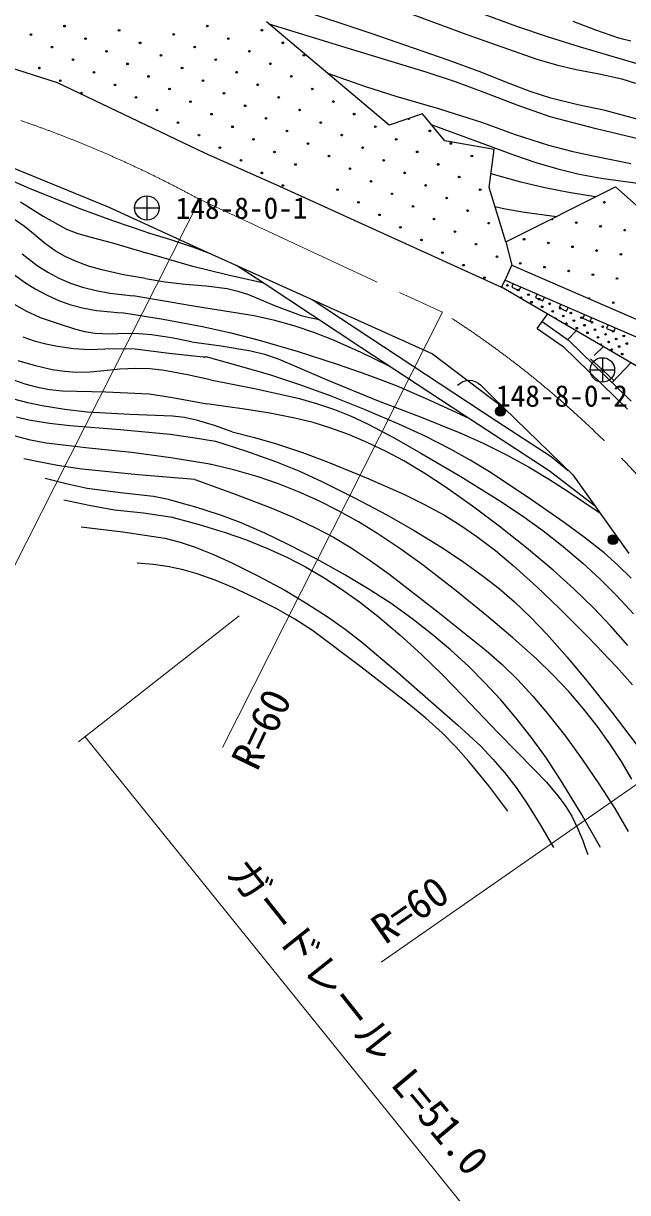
# Model space of a CAD drawing. Units: millimetres, scale not verified. Extents: x 40000 to 680000, y 20000 to 380000.
# Drawn here: x 79112 to 116134, y 244628 to 316304 of the extents above; entities that cross this region are included whole.
import ezdxf
from ezdxf.enums import TextEntityAlignment as Align

# ---------------------------------------------------------------- set-up
doc = ezdxf.new("R2010")
doc.units = ezdxf.units.MM
doc.header["$LTSCALE"] = 1000
doc.linetypes.add('CHAIN', pattern=[18.5, 12, -1.5, 3.5, -1.5])
for name, color, linetype, lineweight in [('M-BGD', 7, 'Continuous', 25), ('M-BMK', 2, 'CHAIN', 13), ('M-BMK-SRVR', 3, 'Continuous', 25), ('M-STR-HTXT', 7, 'Continuous', 13)]:
    doc.layers.add(name, color=color, linetype=linetype, lineweight=lineweight)
doc.styles.add('ＭＳ ゴシック', font='')
doc.styles.get('ＭＳ ゴシック').set_extended_font_data('MS Gothic')

msp = doc.modelspace()

# ---------------------------------------------------------------- linework, layer by layer
at = {"layer": 'M-BGD'}
for p, q in [((100418, 315683), (95679, 317259)), ((102031, 317197), (106289, 315624)), ((109338, 316118), (107183, 316918)), ((101520, 310056), (94002, 316399)), ((99088, 314735), (94164, 316262)), ((111286, 315454), (109338, 316118)), ((112768, 316450), (114162, 315907)), ((105131, 314059), (100418, 315683)), ((106289, 315624), (110579, 314104)), ((113241, 314850), (111286, 315454)), ((114162, 315907), (115574, 315422)), ((115574, 315422), (116330, 315228)), ((103788, 313319), (99088, 314735)), ((117556, 313571), (113241, 314850)), ((107045, 313358), (105131, 314059)), ((110579, 314104), (111769, 313760)), ((78230, 313623), (81181, 312680)), ((97737, 313247), (100069, 312432)), ((105581, 312721), (103788, 313319)), ((108930, 312603), (107045, 313358)), ((111769, 313760), (112984, 313472)), ((112984, 313472), (114395, 313220)), ((81181, 312680), (90206, 308375)), ((107346, 312069), (105581, 312721)), ((110172, 312133), (108930, 312603)), ((114395, 313220), (115788, 312911)), ((115788, 312911), (116614, 312639)), ((100069, 312432), (101935, 311844)), ((101935, 311844), (104599, 311062)), ((109365, 311295), (107346, 312069)), ((111422, 311724), (110172, 312133)), ((111391, 310583), (109365, 311295)), ((113077, 311310), (111422, 311724)), ((114751, 310954), (113077, 311310)), ((103559, 310752), (101520, 310056)), ((104941, 309105), (103559, 310752)), ((104599, 311062), (107246, 310221)), ((114205, 309840), (111391, 310583)), ((117531, 310216), (114751, 310954)), ((104104, 310102), (109197, 308217)), ((107246, 310221), (109251, 309501)), ((117028, 309158), (114205, 309840)), ((107960, 308579), (104941, 309105)), ((109251, 309501), (111281, 308836)), ((90206, 308375), (94852, 306308)), ((107656, 306234), (107960, 308579)), ((109197, 308217), (110512, 307775)), ((111281, 308836), (112699, 308470)), ((112699, 308470), (114134, 308161)), ((76675, 308186), (84313, 305063)), ((110512, 307775), (111853, 307387)), ((114134, 308161), (116332, 307724)), ((79496, 306191), (76474, 307483)), ((109601, 306571), (107767, 307089)), ((111853, 307387), (113173, 307070)), ((113173, 307070), (114517, 306810)), ((114517, 306810), (116901, 306482)), ((82533, 304954), (79496, 306191)), ((94852, 306308), (108401, 300131)), ((108679, 302908), (107656, 306234)), ((108679, 302908), (115392, 306293)), ((111059, 306222), (109601, 306571)), ((112523, 305933), (111059, 306222)), ((115392, 306293), (118147, 303816)), ((78931, 305356), (80331, 304494)), ((114177, 305680), (112523, 305933)), ((84585, 304195), (82533, 304954)), ((84313, 305063), (89999, 302447)), ((108012, 305077), (108521, 304961)), ((108521, 304961), (109820, 304728)), ((109820, 304728), (111783, 304473)), ((79174, 303851), (78579, 304258)), ((80331, 304494), (81759, 303686)), ((86644, 303498), (84585, 304195)), ((79731, 303396), (79174, 303851)), ((80379, 302853), (79731, 303396)), ((81759, 303686), (82456, 303425)), ((82456, 303425), (83187, 303217)), ((83187, 303217), (84643, 302838)), ((86644, 303498), (88071, 303079)), ((81053, 302367), (80379, 302853)), ((84643, 302838), (86075, 302403)), ((88071, 303079), (89481, 302602)), ((89481, 302602), (90546, 302200)), ((108679, 302908), (109035, 301487)), ((79031, 302175), (79961, 301452)), ((81670, 302014), (81053, 302367)), ((82307, 301719), (81670, 302014)), ((86075, 302403), (86303, 302331)), ((86303, 302331), (86531, 302258)), ((88016, 301824), (86531, 302258)), ((89496, 301409), (88016, 301824)), ((89999, 302447), (104170, 296041)), ((79961, 301452), (80609, 301044)), ((80609, 301044), (81287, 300688)), ((83108, 301423), (82307, 301719)), ((83915, 301189), (83108, 301423)), ((85250, 300897), (83915, 301189)), ((91665, 300866), (89496, 301409)), ((93867, 300366), (92170, 301466)), ((108637, 300570), (109035, 301487)), ((109035, 301487), (120885, 296338)), ((78573, 300900), (79181, 300446)), ((79181, 300446), (79832, 300035)), ((81287, 300688), (81999, 300383)), ((81999, 300383), (82730, 300134)), ((86589, 300666), (85250, 300897)), ((86589, 300666), (87797, 300460)), ((87797, 300460), (89018, 300312)), ((93841, 300382), (91665, 300866)), ((99793, 296428), (93867, 300366)), ((108401, 300131), (108637, 300570)), ((108637, 300570), (120237, 295529)), ((109132, 300355), (109033, 300126)), ((79832, 300035), (80565, 299641)), ((80565, 299641), (81334, 299296)), ((82730, 300134), (83564, 299925)), ((83564, 299925), (84410, 299775)), ((84410, 299775), (85115, 299680)), ((85115, 299680), (85832, 299597)), ((89018, 300312), (90310, 300208)), ((90310, 300208), (91595, 300044)), ((91595, 300044), (92252, 299894)), ((92252, 299894), (92904, 299682)), ((92904, 299682), (94506, 299011)), ((118001, 294521), (108401, 300131)), ((109033, 300126), (109491, 299926)), ((109491, 299926), (109591, 300156)), ((110583, 299725), (110483, 299495)), ((79290, 298668), (78460, 299125)), ((81334, 299296), (82022, 299049)), ((82022, 299049), (82734, 298858)), ((89541, 298973), (85832, 299597)), ((93261, 298368), (89541, 298973)), ((94506, 299011), (96126, 298399)), ((96799, 299373), (108117, 291921)), ((110483, 299495), (110941, 299296)), ((110941, 299296), (111041, 299525)), ((112033, 299095), (111933, 298865)), ((112392, 298666), (112491, 298895)), ((80151, 298264), (79290, 298668)), ((81205, 297914), (80151, 298264)), ((82734, 298858), (83596, 298709)), ((83596, 298709), (84470, 298619)), ((84470, 298619), (84859, 298590)), ((84859, 298590), (85259, 298563)), ((85259, 298563), (87680, 298176)), ((87680, 298176), (90088, 297731)), ((94521, 298083), (93261, 298368)), ((96126, 298399), (96638, 298273)), ((96638, 298273), (97156, 298180)), ((110598, 297598), (111217, 298485)), ((111933, 298865), (112392, 298666)), ((113483, 298464), (113383, 298235)), ((113383, 298235), (113842, 298036)), ((113842, 298036), (113941, 298265)), ((82263, 297560), (81205, 297914)), ((82880, 297395), (82263, 297560)), ((90088, 297731), (91822, 297340)), ((95756, 297741), (94521, 298083)), ((96904, 297360), (95756, 297741)), ((110598, 297598), (112183, 296492)), ((110896, 298025), (112515, 296894)), ((114933, 297834), (114833, 297605)), ((114833, 297605), (115292, 297406)), ((115292, 297406), (115391, 297635)), ((79075, 297091), (79764, 296844)), ((79764, 296844), (80477, 296651)), ((83496, 297292), (82880, 297395)), ((84428, 297258), (83496, 297292)), ((85370, 297285), (84428, 297258)), ((86170, 297281), (85370, 297285)), ((86956, 297218), (86170, 297281)), ((88192, 297026), (86956, 297218)), ((89421, 296774), (88192, 297026)), ((89421, 296774), (91227, 296537)), ((91822, 297340), (93552, 296887)), ((93552, 296887), (95952, 296184)), ((98020, 296927), (96904, 297360)), ((99762, 296152), (98020, 296927)), ((112984, 297453), (112476, 296922)), ((112515, 296894), (116357, 293154)), ((80477, 296651), (81199, 296516)), ((81199, 296516), (82183, 296382)), ((82183, 296382), (83178, 296307)), ((83178, 296307), (84574, 296364)), ((84574, 296364), (85967, 296361)), ((85967, 296361), (88039, 296085)), ((88039, 296085), (90123, 295869)), ((91227, 296537), (93039, 296237)), ((93039, 296237), (93885, 296019)), ((95952, 296184), (98345, 295421)), ((101483, 295320), (99762, 296152)), ((106045, 292328), (99793, 296428)), ((104170, 296041), (108554, 292743)), ((112183, 296492), (116126, 292653)), ((114640, 296485), (114087, 295944)), ((79846, 295317), (78800, 295628)), ((80877, 295072), (79846, 295317)), ((90123, 295869), (90213, 295862)), ((90213, 295862), (90302, 295855)), ((92268, 295320), (90302, 295855)), ((94212, 294750), (92268, 295320)), ((93885, 296019), (94716, 295742)), ((94716, 295742), (97773, 294427)), ((98345, 295421), (100158, 294788)), ((113861, 295746), (114590, 295061)), ((116334, 295496), (115184, 294295)), ((81628, 294958), (80877, 295072)), ((82371, 294906), (81628, 294958)), ((83205, 294926), (82371, 294906)), ((84041, 295006), (83205, 294926)), ((85025, 295112), (84041, 295006)), ((85998, 295157), (85025, 295112)), ((86871, 295119), (85998, 295157)), ((87743, 295022), (86871, 295119)), ((89167, 294769), (87743, 295022)), ((90580, 294456), (89167, 294769)), ((96044, 294147), (94212, 294750)), ((100158, 294788), (101948, 294099)), ((114590, 295061), (115319, 294386)), ((78498, 294463), (79192, 294211)), ((79192, 294211), (79902, 294017)), ((79902, 294017), (80709, 293866)), ((90580, 294456), (93265, 293918)), ((93265, 293918), (95943, 293320)), ((97858, 293486), (96044, 294147)), ((97773, 294427), (100846, 293171)), ((101948, 294099), (104051, 293194)), ((105707, 294120), (105851, 294238)), ((105851, 294238), (106037, 294343)), ((106037, 294343), (106255, 294410)), ((106255, 294410), (106428, 294423)), ((106428, 294423), (106633, 294404)), ((106633, 294404), (106829, 294340)), ((106829, 294340), (106985, 294250)), ((106985, 294250), (107121, 294138)), ((107121, 294138), (107837, 293440)), ((79391, 293039), (78535, 293274)), ((80709, 293866), (81517, 293775)), ((81517, 293775), (84166, 293711)), ((84166, 293711), (86812, 293587)), ((86812, 293587), (88255, 293380)), ((88255, 293380), (89704, 293110)), ((95943, 293320), (97070, 293009)), ((100006, 292633), (97858, 293486)), ((100846, 293171), (103385, 292207)), ((104051, 293194), (106140, 292230)), ((107837, 293440), (108554, 292743)), ((80265, 292862), (79391, 293039)), ((81657, 292640), (80265, 292862)), ((83028, 292481), (81657, 292640)), ((85629, 292327), (83028, 292481)), ((89704, 293110), (90020, 293048)), ((90020, 293048), (90345, 292983)), ((91504, 292815), (90345, 292983)), ((92663, 292650), (91504, 292815)), ((94215, 292408), (92663, 292650)), ((97070, 293009), (98176, 292643)), ((98176, 292643), (99192, 292234)), ((102122, 291728), (100006, 292633)), ((108554, 292743), (112770, 288634)), ((78685, 292184), (79454, 292005)), ((79454, 292005), (80703, 291803)), ((80703, 291803), (81962, 291661)), ((88249, 292233), (85629, 292327)), ((88989, 292137), (88249, 292233)), ((89717, 291982), (88989, 292137)), ((90815, 291651), (89717, 291982)), ((95746, 292110), (94215, 292408)), ((96860, 291829), (95746, 292110)), ((97949, 291493), (96860, 291829)), ((99192, 292234), (100195, 291765)), ((100195, 291765), (101839, 290890)), ((103720, 290990), (102122, 291728)), ((103385, 292207), (105915, 291183)), ((111335, 288867), (106045, 292328)), ((106140, 292230), (106230, 292188)), ((106230, 292188), (106330, 292141)), ((108117, 291921), (111444, 289748)), ((81962, 291661), (85039, 291417)), ((85039, 291417), (88105, 291114)), ((88105, 291114), (89490, 290917)), ((91903, 291261), (90815, 291651)), ((91903, 291261), (93269, 290926)), ((99097, 291074), (97949, 291493)), ((100223, 290598), (99097, 291074)), ((105915, 291183), (107329, 290549)), ((79557, 290752), (78609, 290999)), ((80504, 290567), (79557, 290752)), ((83122, 290256), (80504, 290567)), ((89490, 290917), (90884, 290701)), ((90884, 290701), (92730, 290107)), ((93269, 290926), (94621, 290533)), ((94621, 290533), (96210, 289995)), ((101343, 290062), (100223, 290598)), ((101839, 290890), (103469, 289955)), ((105290, 290198), (103720, 290990)), ((107329, 290549), (108719, 289859)), ((79443, 289547), (79149, 289608)), ((85734, 290007), (83122, 290256)), ((88136, 289674), (85734, 290007)), ((90533, 289281), (88136, 289674)), ((92730, 290107), (94555, 289457)), ((96210, 289995), (97783, 289399)), ((102424, 289478), (101343, 290062)), ((103469, 289955), (105911, 288522)), ((106496, 289531), (105290, 290198)), ((108719, 289859), (110054, 289130)), ((111444, 289748), (112502, 288895)), ((79727, 289489), (79443, 289547)), ((81210, 289204), (79727, 289489)), ((82690, 288982), (81210, 289204)), ((86149, 288628), (82690, 288982)), ((90591, 289268), (90533, 289281)), ((90640, 289256), (90591, 289268)), ((92076, 288907), (90640, 289256)), ((93489, 288501), (92076, 288907)), ((94555, 289457), (95986, 288867)), ((95986, 288867), (97395, 288221)), ((97783, 289399), (100130, 288436)), ((103708, 288708), (102424, 289478)), ((107669, 288813), (106496, 289531)), ((110054, 289130), (111358, 288348)), ((114150, 286702), (111335, 288867)), ((81734, 288081), (80452, 288403)), ((89615, 288334), (86149, 288628)), ((89615, 288334), (91930, 287514)), ((94741, 288073), (93489, 288501)), ((97395, 288221), (99400, 287221)), ((100130, 288436), (102460, 287416)), ((104953, 287892), (103708, 288708)), ((105911, 288522), (108315, 287042)), ((109977, 287286), (107669, 288813)), ((111358, 288348), (112498, 287608)), ((112770, 288634), (116209, 283804)), ((83023, 287799), (81734, 288081)), ((85052, 287524), (83023, 287799)), ((87088, 287310), (85052, 287524)), ((91930, 287514), (94236, 286632)), ((95964, 287591), (94741, 288073)), ((97210, 287034), (95964, 287591)), ((106629, 286707), (104953, 287892)), ((112498, 287608), (114436, 286294)), ((81597, 287089), (83133, 286761)), ((83133, 286761), (84688, 286491)), ((88010, 287109), (87088, 287310)), ((88912, 286851), (88010, 287109)), ((89525, 286681), (88912, 286851)), ((98421, 286427), (97210, 287034)), ((99400, 287221), (101374, 286170)), ((102460, 287416), (103699, 286814)), ((103699, 286814), (104908, 286160)), ((108264, 285476), (106629, 286707)), ((108315, 287042), (109642, 286152)), ((112253, 285710), (109977, 287286)), ((84688, 286491), (86467, 286292)), ((86467, 286292), (88230, 286033)), ((88230, 286033), (88250, 286030)), ((88250, 286030), (88279, 286025)), ((88279, 286024), (89884, 285594)), ((90127, 286506), (89525, 286681)), ((91303, 286122), (90127, 286506)), ((92451, 285683), (91303, 286122)), ((94236, 286632), (95636, 286037)), ((95636, 286037), (97011, 285387)), ((99646, 285744), (98421, 286427)), ((101374, 286170), (103049, 285216)), ((104908, 286160), (105921, 285530)), ((109642, 286152), (110936, 285212)), ((82649, 285441), (85215, 285129)), ((89884, 285594), (91482, 285103)), ((93910, 285048), (92451, 285683)), ((97011, 285387), (98115, 284803)), ((100837, 285012), (99646, 285744)), ((105921, 285530), (106901, 284849)), ((109937, 284151), (108264, 285476)), ((113494, 284794), (112253, 285710)), ((85215, 285129), (87769, 284757)), ((87769, 284757), (88711, 284508)), ((91482, 285103), (92786, 284640)), ((92786, 284640), (94077, 284116)), ((95338, 284362), (93910, 285048)), ((98115, 284803), (99195, 284163)), ((102245, 284065), (100837, 285012)), ((103049, 285216), (104695, 284210)), ((106901, 284849), (108032, 283984)), ((110936, 285212), (112181, 284241)), ((114688, 283839), (113494, 284794)), ((88711, 284508), (89640, 284200)), ((89640, 284200), (90768, 283753)), ((94077, 284116), (95251, 283577)), ((97091, 283458), (95338, 284362)), ((99195, 284163), (100363, 283382)), ((103619, 283068), (102245, 284065)), ((104695, 284210), (106021, 283332)), ((108032, 283984), (109129, 283068)), ((111567, 282783), (109937, 284151)), ((112181, 284241), (113388, 283222)), ((115542, 283089), (114688, 283839)), ((87077, 283127), (86089, 283211)), ((88046, 282997), (87077, 283127)), ((90768, 283753), (91887, 283245)), ((91887, 283245), (93518, 282426)), ((95251, 283577), (96397, 282985)), ((98815, 282502), (97091, 283458)), ((100363, 283382), (101498, 282551)), ((106021, 283332), (107312, 282405)), ((113388, 283222), (114438, 282254)), ((88911, 282810), (88046, 282997)), ((89755, 282566), (88911, 282810)), ((90869, 282168), (89755, 282566)), ((93518, 282426), (95122, 281552)), ((96397, 282985), (97485, 282352)), ((100246, 281642), (98815, 282502)), ((101498, 282551), (104500, 280229)), ((105633, 281515), (103619, 283068)), ((107312, 282405), (108270, 281653)), ((109129, 283068), (110560, 281777)), ((112830, 281650), (111567, 282783)), ((116355, 282295), (115542, 283089)), ((91955, 281715), (90869, 282168)), ((93297, 281097), (91955, 281715)), ((97485, 282352), (98541, 281669)), ((110560, 281777), (111962, 280431)), ((114438, 282254), (115454, 281235)), ((94609, 280428), (93297, 281097)), ((95122, 281552), (96473, 280750)), ((98541, 281669), (99703, 280838)), ((101639, 280737), (100246, 281642)), ((107614, 279911), (105633, 281515)), ((108270, 281653), (109197, 280850)), ((114045, 280479), (112830, 281650)), ((115454, 281235), (116490, 280110)), ((95738, 279787), (94609, 280428)), ((96473, 280750), (97789, 279899)), ((99703, 280838), (100832, 279957)), ((102908, 279825), (101639, 280737)), ((109197, 280850), (110205, 279885)), ((111962, 280431), (113738, 278658)), ((115114, 279343), (114045, 280479)), ((96835, 279094), (95738, 279787)), ((97789, 279899), (98825, 279169)), ((100832, 279957), (102180, 278817)), ((104140, 278865), (102908, 279825)), ((104500, 280229), (107462, 277861)), ((109110, 278644), (107614, 279911)), ((110205, 279885), (111179, 278869)), ((99796, 276857), (96835, 279094)), ((98825, 279169), (99825, 278391)), ((105280, 277902), (104140, 278865)), ((111179, 278869), (112426, 277459)), ((116138, 278167), (115114, 279343)), ((99825, 278391), (102046, 276521)), ((102180, 278817), (103498, 277625)), ((110557, 277340), (109110, 278644)), ((113738, 278658), (115460, 276854)), ((103498, 277625), (104800, 276363)), ((106380, 276896), (105280, 277902)), ((107462, 277861), (108441, 276995)), ((112426, 277459), (113632, 276007)), ((102722, 274569), (99796, 276857)), ((107394, 275887), (106380, 276896)), ((108441, 276995), (109379, 276086)), ((111567, 276358), (110557, 277340)), ((115460, 276854), (116428, 275766)), ((102046, 276521), (104244, 274592)), ((104800, 276363), (106059, 275059)), ((109379, 276086), (110328, 275059)), ((112529, 275338), (111567, 276358)), ((113632, 276007), (115175, 274073)), ((108358, 274844), (107394, 275887)), ((113434, 274288), (112529, 275338)), ((103769, 273705), (102722, 274569)), ((104244, 274592), (105710, 273310)), ((106059, 275059), (108194, 272810)), ((109316, 273714), (108358, 274844)), ((110328, 275059), (111234, 273991)), ((111234, 273991), (112320, 272601)), ((114293, 273200), (113434, 274288)), ((115175, 274073), (116662, 272113)), ((104767, 272804), (103769, 273705)), ((105710, 273310), (107132, 271987)), ((110228, 272546), (109316, 273714)), ((115054, 272140), (114293, 273200)), ((105606, 271954), (104767, 272804)), ((108194, 272810), (110405, 270570)), ((111157, 271254), (110228, 272546)), ((112320, 272601), (113365, 271166)), ((106402, 271062), (105606, 271954)), ((107132, 271987), (107886, 271207)), ((115758, 271056), (115054, 272140)), ((107624, 269555), (106402, 271062)), ((107886, 271207), (108601, 270381)), ((112030, 269936), (111157, 271254)), ((113365, 271166), (114381, 269682)), ((116393, 269966), (115758, 271056)), ((108601, 270381), (109300, 269463)), ((110405, 270570), (111159, 269782)), ((108803, 268004), (107624, 269555)), ((111159, 269782), (111863, 268960)), ((113281, 267879), (112030, 269936)), ((114381, 269682), (115345, 268167)), ((109300, 269463), (109957, 268499)), ((111863, 268960), (112311, 268352)), ((109957, 268499), (110789, 267162)), ((112311, 268352), (112707, 267713)), ((115345, 268167), (116164, 266761)), ((112707, 267713), (113071, 266978)), ((114481, 265791), (113281, 267879)), ((110789, 267162), (111594, 265791)), ((113071, 266978), (113384, 266212)), ((113384, 266212), (113541, 265788)), ((113541, 265788), (113697, 265353))]:
    msp.add_line(p, q, dxfattribs=at)
for centre, radius in [((81632, 316136), 50), ((90378, 316140), 50), ((79574, 315621), 50), ((82918, 315365), 50), ((84976, 315880), 50), ((88321, 315625), 50), ((91665, 315369), 50), ((93723, 315884), 50), ((80861, 314850), 50), ((86263, 315109), 50), ((89607, 314853), 50), ((95009, 315113), 50), ((82147, 314079), 50), ((84205, 314594), 50), ((87549, 314338), 50), ((90894, 314082), 50), ((92951, 314597), 50), ((96296, 314342), 50), ((80089, 313563), 50), ((83434, 313307), 50), ((85492, 313823), 50), ((88836, 313567), 50), ((92180, 313311), 50), ((94238, 313826), 50), ((81376, 312792), 50), ((84720, 312536), 50), ((86778, 313051), 50), ((90122, 312796), 50), ((93467, 312540), 50), ((95525, 313055), 50), ((86007, 311765), 50), ((88065, 312280), 50), ((91409, 312024), 50), ((94753, 311768), 50), ((96811, 312284), 50), ((89351, 311509), 50), ((92696, 311253), 50), ((98098, 311513), 50), ((87293, 310994), 50), ((90638, 310738), 50), ((93982, 310482), 50), ((96040, 310997), 50), ((99384, 310741), 50), ((88580, 310222), 50), ((91924, 309967), 50), ((95269, 309711), 50), ((97326, 310226), 50), ((100671, 309970), 50), ((104015, 309714), 50), ((89867, 309451), 50), ((93211, 309195), 50), ((96555, 308939), 50), ((98613, 309455), 50), ((101957, 309199), 50), ((105302, 308943), 50), ((91153, 308680), 50), ((94497, 308424), 50), ((97842, 308168), 50), ((99900, 308684), 50), ((103244, 308428), 50), ((106588, 308172), 50), ((92440, 307909), 50), ((95784, 307653), 50), ((101186, 307912), 50), ((104530, 307656), 50), ((93726, 307138), 50), ((99128, 307397), 50), ((102473, 307141), 50), ((105817, 306885), 50), ((95013, 306366), 50), ((98357, 306110), 50), ((100415, 306626), 50), ((103759, 306370), 50), ((107104, 306114), 50), ((99644, 305339), 50), ((101701, 305855), 50), ((105046, 305599), 50), ((114703, 305342), 50), ((102988, 305083), 50), ((106332, 304827), 50), ((100930, 304568), 50), ((104274, 304312), 50), ((107619, 304056), 50), ((112989, 304092), 50), ((114471, 303860), 50), ((102217, 303797), 50), ((105561, 303541), 50), ((115953, 303628), 50), ((103503, 303026), 50), ((106848, 302770), 50), ((109793, 303074), 50), ((111275, 302842), 50), ((112757, 302610), 50), ((104790, 302254), 50), ((108134, 301998), 50), ((114239, 302378), 50), ((115721, 302146), 50), ((106076, 301483), 50), ((109561, 301592), 50), ((111043, 301360), 50), ((112525, 301128), 50), ((107363, 300712), 50), ((114007, 300896), 50), ((115489, 300664), 50), ((108766, 300241), 50), ((109415, 299959), 50), ((110063, 299678), 50), ((109598, 299494), 50), ((110247, 299213), 50), ((110712, 299396), 50), ((110895, 298931), 50), ((111360, 299114), 50), ((115257, 299182), 50), ((111544, 298649), 50), ((112009, 298832), 50), ((112192, 298367), 50), ((112658, 298550), 50), ((113306, 298269), 50), ((112376, 297902), 50), ((112841, 298085), 50), ((113024, 297620), 50), ((113489, 297803), 50), ((113955, 297987), 50), ((114138, 297522), 50), ((114603, 297705), 50), ((115252, 297423), 50), ((113673, 297338), 50), ((114321, 297056), 50), ((114786, 297240), 50), ((114970, 296775), 50), ((115435, 296958), 50), ((115900, 297141), 50), ((115153, 296309), 50), ((115618, 296493), 50), ((115802, 296028), 50), ((116083, 296676), 50), ((108344, 292528), 300), ((108344, 292528), 264), ((108344, 292528), 230), ((108344, 292528), 194), ((108344, 292528), 159), ((108344, 292528), 117), ((108344, 292528), 81), ((108344, 292528), 46.5), ((108344, 292528), 9), ((115237, 284651), 300), ((115237, 284651), 264), ((115237, 284651), 230), ((115237, 284651), 194), ((115237, 284651), 159), ((115237, 284651), 117), ((115237, 284651), 81), ((115237, 284651), 46.5), ((115237, 284651), 9)]:
    msp.add_circle(centre, radius, dxfattribs=at)
for centre, start, end in [((82663, 312021), 275.8718, 213.12471), ((102729, 310485), 217.59244, 0.11926), ((96299, 305595), 50.76455, 80.21523), ((111507, 304324), 195.91928, 37.60177), ((108950, 299776), 5.57657, 113.83008), ((113775, 299414), 351.28584, 141.73947), ((111727, 298184), 333.23739, 146.16925), ((114505, 296591), 302.1412, 177.26544)]:
    msp.add_arc(centre, 50, start, end, dxfattribs=at)
at = {"layer": 'M-BMK'}
msp.add_line((89913, 305507), (104785, 298593), dxfattribs=at)
for centre, radius, start, end in [((56267, 244124), 70000, 61.27101, 72.3607), ((72639, 247932), 60000, 27.81864, 57.60387)]:
    msp.add_arc(centre, radius, start, end, dxfattribs=at)
at = {"layer": 'M-BMK-SRVR'}
for p, q in [((86677, 305737), (86677, 304237)), ((85927, 304987), (87427, 304987)), ((114590, 295811), (114590, 294311)), ((113840, 295061), (115340, 295061))]:
    msp.add_line(p, q, dxfattribs=at)
for centre in [(86677, 304987), (114590, 295061)]:
    msp.add_circle(centre, 750, dxfattribs=at)
at = {"layer": 'M-STR-HTXT'}
for p, q in [((89913, 305507), (76237, 278452)), ((104785, 298593), (91304, 271924)), ((82487, 272268), (92342, 279990)), ((125705, 275932), (101025, 258751)), ((82884, 272579), (114447, 233458))]:
    msp.add_line(p, q, dxfattribs=at)

# ---------------------------------------------------------------- texts
at = {"layer": 'M-BGD', "style": 'ＭＳ ゴシック'}
msp.add_text('148-8-0-1', height=1320, rotation=0.1, dxfattribs=at).set_placement((88442, 303921), align=Align.BOTTOM_LEFT)
msp.add_text('148-8-0-2', height=1320, dxfattribs=at).set_placement((108067, 292411), align=Align.BOTTOM_LEFT)
at = {"layer": 'M-STR-HTXT', "style": 'ＭＳ ゴシック'}
for s, rotation, p in [('R=60', 64.359, (93932, 270163)), ('ガードレール', 308.5, (91037, 263873)), ('R=60', 34.8, (101592, 259341)), ('L=51.0', 310, (101130, 250896))]:
    msp.add_text(s, height=1833, rotation=rotation, dxfattribs=at).set_placement(p, align=Align.BOTTOM_LEFT)

doc.saveas('drawing.dxf')
